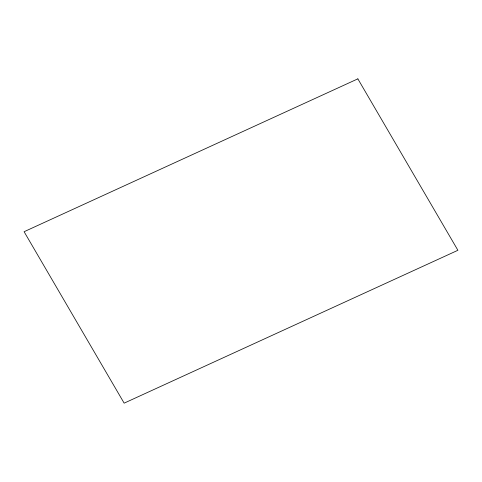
<?xml version="1.0" encoding="UTF-8"?>
<svg xmlns="http://www.w3.org/2000/svg" width="482" height="482" viewBox="0 0 482 482"><rect width="100%" height="100%" fill="white"/><g stroke="black" fill="none" stroke-linecap="round" stroke-linejoin="round"><path stroke-width="0.72" d="M357.855 78.849L24.1 231.715L124.145 403.151L457.9 250.285L357.855 78.849"/></g></svg>
